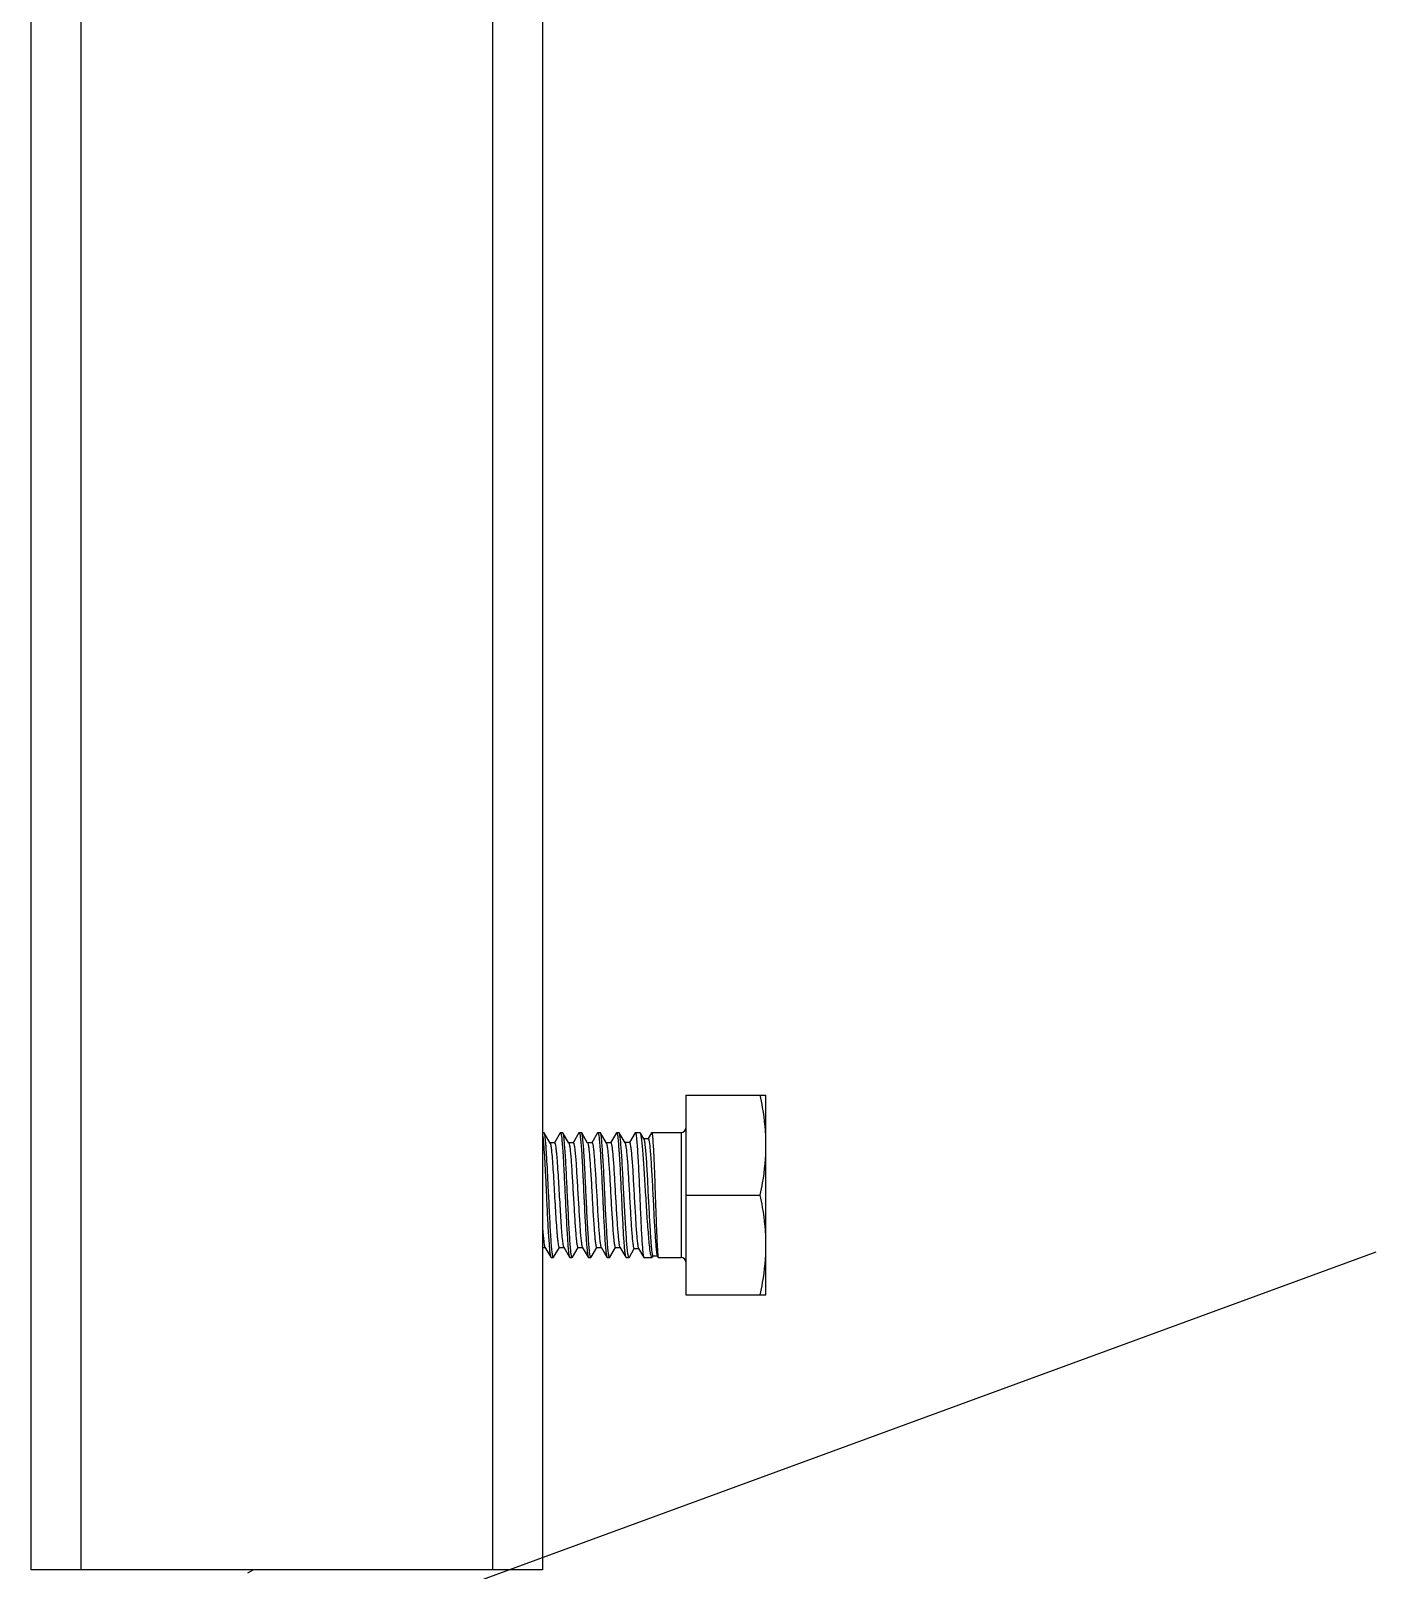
# Model space of a CAD drawing. Extents: x 1036631 to 1215829, y 649019 to 896649.
# Drawn here: x 1139699 to 1140623, y 797659 to 798715 of the extents above; entities that cross this region are included whole.
import ezdxf

# ---------------------------------------------------------------- set-up
doc = ezdxf.new("R2010")
doc.units = 0
doc.header["$LTSCALE"] = 1000
doc.header["$MEASUREMENT"] = 0
doc.styles.get("Standard").update_dxf_attribs({"font": 'gbenor.shx', "bigfont": 'gbcbig.shx'})
doc.dimstyles.get("Standard").update_dxf_attribs({"dimscale": 100, "dimtxt": 3.5, "dimasz": 1, "dimexe": 2.5, "dimexo": 3, "dimgap": 1.5, "dimtad": 1, "dimdec": 0, "dimzin": 0, "dimdsep": 46, "dimtxsty": 'Standard', "dimblk": 'ARCHTICK', "dimcen": 0.09, "dimadec": 0, "dimazin": 0, "dimtfac": 1, "dimtdec": 0, "dimtix": 1, "dimtmove": 2, "dimatfit": 3, "dimfxl": 1, "dimtolj": 1, "dimtzin": 0, "dimarcsym": 0})

# ---------------------------------------------------------------- blocks, each defined once
blk = doc.blocks.new('gfhhrryyfd')
at = {"linetype": 'Continuous'}
for p, q in [((3692961.7, -1749117), (3692961.7, -1751971.9)), ((3692996, -1749117), (3692996, -1751971.9)), ((3693278.8, -1749117), (3693278.8, -1751971.9)), ((3693313.1, -1749117), (3693313.1, -1751971.9)), ((3693411.7, -1751646.1), (3693466.6, -1751646.1)), ((3693411.7, -1751646.1), (3693411.7, -1751783.3)), ((3693466.6, -1751783.3), (3693466.6, -1751646.1)), ((3693313.1, -1751671.8), (3693314.2, -1751671.8)), ((3693318.4, -1751679), (3693314.4, -1751672)), ((3693321.4, -1751678.8), (3693318.3, -1751678.8)), ((3693325.3, -1751672), (3693321.3, -1751678.8)), ((3693325.3, -1751672), (3693325.5, -1751671.8)), ((3693325.5, -1751671.8), (3693327.1, -1751671.8)), ((3693327.2, -1751672), (3693327.1, -1751671.8)), ((3693331.3, -1751679), (3693327.2, -1751672)), ((3693334.3, -1751678.8), (3693331.2, -1751678.8)), ((3693338.2, -1751672), (3693334.2, -1751678.8)), ((3693338.2, -1751672), (3693338.3, -1751671.8)), ((3693338.3, -1751671.8), (3693339.9, -1751671.8)), ((3693340.1, -1751672), (3693339.9, -1751671.8)), ((3693344.1, -1751679), (3693340.1, -1751672)), ((3693347.2, -1751678.8), (3693344, -1751678.8)), ((3693351, -1751672), (3693347.1, -1751678.8)), ((3693351, -1751672), (3693351.2, -1751671.8)), ((3693351.2, -1751671.8), (3693352.8, -1751671.8)), ((3693353, -1751672), (3693352.8, -1751671.8)), ((3693357, -1751679), (3693353, -1751672)), ((3693360, -1751678.8), (3693356.9, -1751678.8)), ((3693357, -1751679), (3693357, -1751679)), ((3693363.9, -1751672), (3693359.9, -1751678.8)), ((3693363.9, -1751672), (3693364, -1751671.8)), ((3693364, -1751671.8), (3693365.7, -1751671.8)), ((3693365.9, -1751672), (3693365.7, -1751671.8)), ((3693369.9, -1751678.9), (3693365.9, -1751672)), ((3693372.9, -1751678.7), (3693369.8, -1751678.7)), ((3693376.7, -1751672), (3693372.8, -1751678.7)), ((3693376.7, -1751672), (3693376.9, -1751671.8)), ((3693376.9, -1751671.8), (3693380.1, -1751671.8)), ((3693380.4, -1751672.1), (3693380.1, -1751671.8)), ((3693382.7, -1751676), (3693380.4, -1751672.1)), ((3693385.8, -1751676), (3693382.7, -1751676)), ((3693382.7, -1751676.1), (3693382.7, -1751676)), ((3693388, -1751671.9), (3693385.7, -1751675.9)), ((3693385.7, -1751675.9), (3693385.7, -1751676)), ((3693388, -1751671.9), (3693388.1, -1751671.8)), ((3693388.1, -1751671.8), (3693408.3, -1751671.8)), ((3693408.3, -1751671.8), (3693408.3, -1751757.6)), ((3693411.7, -1751714.7), (3693462.7, -1751714.7)), ((3693313.1, -1751750.6), (3693314.9, -1751750.6)), ((3693314.8, -1751750.4), (3693318.9, -1751757.4)), ((3693320.8, -1751757.4), (3693324.8, -1751750.6)), ((3693324.7, -1751750.6), (3693327.8, -1751750.6)), ((3693327.7, -1751750.4), (3693331.7, -1751757.4)), ((3693333.7, -1751757.4), (3693337.6, -1751750.6)), ((3693337.5, -1751750.6), (3693340.6, -1751750.6)), ((3693340.5, -1751750.4), (3693344.6, -1751757.4)), ((3693346.5, -1751757.4), (3693350.5, -1751750.6)), ((3693350.4, -1751750.6), (3693353.5, -1751750.6)), ((3693353.4, -1751750.4), (3693357.4, -1751757.4)), ((3693359.4, -1751757.4), (3693363.3, -1751750.6)), ((3693363.2, -1751750.6), (3693366.3, -1751750.6)), ((3693366.1, -1751750.2), (3693366.2, -1751750.4)), ((3693366.2, -1751750.4), (3693370.3, -1751757.4)), ((3693372.8, -1751757.4), (3693376.2, -1751751.5)), ((3693376.1, -1751751.5), (3693379.2, -1751751.5)), ((3693379.1, -1751751.4), (3693382.7, -1751757.5)), ((3693318.9, -1751757.4), (3693319, -1751757.6)), ((3693319, -1751757.6), (3693320.6, -1751757.6)), ((3693320.8, -1751757.4), (3693320.6, -1751757.6)), ((3693331.7, -1751757.4), (3693331.9, -1751757.6)), ((3693331.9, -1751757.6), (3693333.5, -1751757.6)), ((3693333.7, -1751757.4), (3693333.5, -1751757.6)), ((3693344.6, -1751757.4), (3693344.7, -1751757.6)), ((3693344.7, -1751757.6), (3693346.4, -1751757.6)), ((3693346.5, -1751757.4), (3693346.4, -1751757.6)), ((3693357.4, -1751757.4), (3693357.6, -1751757.6)), ((3693357.6, -1751757.6), (3693359.2, -1751757.6)), ((3693359.4, -1751757.4), (3693359.2, -1751757.6)), ((3693370.3, -1751757.4), (3693370.5, -1751757.6)), ((3693370.5, -1751757.6), (3693372.6, -1751757.6)), ((3693372.8, -1751757.4), (3693372.6, -1751757.6)), ((3693382.7, -1751757.5), (3693382.8, -1751757.6)), ((3693382.8, -1751757.6), (3693388.3, -1751757.6)), ((3693388.6, -1751757.3), (3693388.3, -1751757.6)), ((3693388.6, -1751757.3), (3693389.1, -1751756.6)), ((3693389, -1751756.5), (3693392.1, -1751756.5)), ((3693392, -1751756.4), (3693392.7, -1751757.5)), ((3693392.7, -1751757.5), (3693392.8, -1751757.6)), ((3693392.8, -1751757.6), (3693408.3, -1751757.6)), ((3693411.7, -1751783.3), (3693466.6, -1751783.3)), ((3693313.1, -1751971.9), (3692961.7, -1751971.9)), ((3693110.8, -1751974), (3693114.4, -1751971.9))]:
    blk.add_line(p, q, dxfattribs=at)
for centre, start, end in [((3693408.3, -1751668.4), 270, 0), ((3693408.3, -1751761), 0, 90)]:
    blk.add_arc(centre, 3.43, start, end, dxfattribs=at)
for points, knots in [([(3693466.6, -1751680.4), (3693466.6, -1751671.8), (3693465.5, -1751660.3), (3693463.3, -1751648.9), (3693462.7, -1751646.1)], [0, 0, 0, 0, 0.749211, 1, 1, 1, 1]), ([(3693313.1, -1751673.3), (3693313.5, -1751675.2), (3693313.9, -1751680.3), (3693314.6, -1751689.5), (3693315.2, -1751701.4), (3693315.6, -1751710.1), (3693315.8, -1751714.7)], [0, 0, 0, 0, 0.140047, 0.370694, 0.667791, 1, 1, 1, 1]), ([(3693314.4, -1751672), (3693314.4, -1751672), (3693314.3, -1751671.9), (3693314.3, -1751671.8), (3693314.2, -1751671.8)], [0, 0, 0, 0, 0.33644, 1, 1, 1, 1]), ([(3693316.5, -1751695.9), (3693316.3, -1751692.8), (3693316.1, -1751688.4), (3693315.7, -1751682.9), (3693315.5, -1751679.5), (3693315.2, -1751676.7), (3693315, -1751674.5), (3693314.7, -1751673), (3693314.5, -1751672.2), (3693314.4, -1751672)], [0, 0, 0, 0, 0.384278, 0.548795, 0.691198, 0.809122, 0.900672, 0.964483, 1, 1, 1, 1]), ([(3693318.4, -1751679), (3693318.6, -1751679.2), (3693318.7, -1751679.9), (3693319, -1751681.2), (3693319.2, -1751683), (3693319.6, -1751686.4), (3693320, -1751691.8), (3693320.3, -1751696.4), (3693320.5, -1751698.9)], [0, 0, 0, 0, 0.038835, 0.104857, 0.1976, 0.315752, 0.620526, 1, 1, 1, 1]), ([(3693321.4, -1751678.8), (3693321.6, -1751678.8), (3693321.8, -1751679.4), (3693322.1, -1751680.3), (3693322.3, -1751682.1), (3693322.6, -1751684.4), (3693322.9, -1751687.4), (3693323.3, -1751692.2), (3693323.5, -1751696.2), (3693323.7, -1751698.9)], [0, 0, 0, 0, 0.022134, 0.075093, 0.160257, 0.276417, 0.421479, 0.592671, 1, 1, 1, 1]), ([(3693325.5, -1751671.8), (3693325.5, -1751671.8), (3693325.7, -1751672), (3693325.8, -1751672.5), (3693326.1, -1751673.8), (3693326.4, -1751675.8), (3693326.6, -1751678.6), (3693326.9, -1751682.1), (3693327.2, -1751686.2), (3693327.5, -1751690.9), (3693327.7, -1751694.2), (3693327.7, -1751695.9)], [0, 0, 0, 0, 0.007293, 0.021459, 0.073997, 0.159035, 0.275243, 0.420481, 0.591942, 0.786408, 1, 1, 1, 1]), ([(3693330.3, -1751714.7), (3693330, -1751709.5), (3693329.7, -1751701.9), (3693329.2, -1751692.3), (3693328.8, -1751686), (3693328.4, -1751680.7), (3693328.1, -1751676.6), (3693327.8, -1751674), (3693327.5, -1751672.6), (3693327.3, -1751672.1), (3693327.2, -1751672)], [0, 0, 0, 0, 0.363934, 0.530187, 0.678191, 0.802879, 0.899992, 0.966292, 0.987243, 1, 1, 1, 1]), ([(3693331.3, -1751679), (3693331.4, -1751679.1), (3693331.5, -1751679.5), (3693331.8, -1751680.8), (3693332.1, -1751683.2), (3693332.5, -1751686.9), (3693332.9, -1751691.5), (3693333.2, -1751697), (3693333.6, -1751703.2), (3693334, -1751709.7), (3693334.4, -1751716.4), (3693334.8, -1751723.1), (3693335.2, -1751729.5), (3693335.5, -1751735.3), (3693335.9, -1751740.4), (3693336.3, -1751744.6), (3693336.6, -1751747.4), (3693336.9, -1751749.1), (3693337.1, -1751749.9), (3693337.2, -1751750.4), (3693337.4, -1751750.6), (3693337.5, -1751750.6)], [0, 0, 0, 0, 0.007395, 0.019019, 0.054844, 0.106491, 0.172173, 0.249556, 0.335869, 0.428015, 0.522682, 0.616468, 0.706, 0.788063, 0.859716, 0.918399, 0.962047, 0.977755, 0.989231, 0.996485, 1, 1, 1, 1]), ([(3693334.3, -1751678.8), (3693334.4, -1751678.8), (3693334.6, -1751679), (3693334.7, -1751679.5), (3693334.9, -1751680.3), (3693335.2, -1751682), (3693335.5, -1751684.8), (3693335.9, -1751689), (3693336.3, -1751694.1), (3693336.6, -1751699.9), (3693337, -1751706.3), (3693337.4, -1751713), (3693337.8, -1751719.7), (3693338.2, -1751726.2), (3693338.6, -1751732.4), (3693338.9, -1751737.9), (3693339.3, -1751742.6), (3693339.7, -1751746.2), (3693340, -1751748.6), (3693340.3, -1751749.9), (3693340.4, -1751750.3), (3693340.5, -1751750.4)], [0, 0, 0, 0, 0.003516, 0.010771, 0.022251, 0.037961, 0.081618, 0.140314, 0.21198, 0.294058, 0.383605, 0.477402, 0.572078, 0.664229, 0.750542, 0.827917, 0.893586, 0.945213, 0.981012, 0.992619, 1, 1, 1, 1]), ([(3693338.3, -1751671.8), (3693338.4, -1751671.8), (3693338.6, -1751672.2), (3693338.8, -1751672.8), (3693339, -1751673.8), (3693339.1, -1751675.2), (3693339.3, -1751677), (3693339.6, -1751680.1), (3693340, -1751684.8), (3693340.4, -1751691.2), (3693340.7, -1751698.5), (3693341.1, -1751706.4), (3693341.4, -1751711.9), (3693341.5, -1751714.7)], [0, 0, 0, 0, 0.006687, 0.021748, 0.045922, 0.079138, 0.121135, 0.17154, 0.295605, 0.446631, 0.618866, 0.805704, 1, 1, 1, 1]), ([(3693343.1, -1751714.7), (3693342.9, -1751709.5), (3693342.5, -1751701.9), (3693342, -1751692.3), (3693341.7, -1751686), (3693341.3, -1751680.7), (3693340.9, -1751676.6), (3693340.6, -1751674), (3693340.3, -1751672.6), (3693340.2, -1751672.1), (3693340.1, -1751672)], [0, 0, 0, 0, 0.363936, 0.530191, 0.678194, 0.802878, 0.899991, 0.966291, 0.987243, 1, 1, 1, 1]), ([(3693344.1, -1751679), (3693344.2, -1751679.1), (3693344.4, -1751679.5), (3693344.7, -1751680.8), (3693345, -1751683.2), (3693345.4, -1751686.9), (3693345.7, -1751691.5), (3693346.1, -1751697), (3693346.5, -1751703.2), (3693346.9, -1751709.7), (3693347.3, -1751716.4), (3693347.6, -1751723.1), (3693348, -1751729.5), (3693348.4, -1751735.3), (3693348.8, -1751740.4), (3693349.1, -1751744.6), (3693349.5, -1751747.4), (3693349.8, -1751749.1), (3693349.9, -1751749.9), (3693350.1, -1751750.4), (3693350.3, -1751750.6), (3693350.4, -1751750.6)], [0, 0, 0, 0, 0.007397, 0.019019, 0.054844, 0.106491, 0.172173, 0.249556, 0.335869, 0.428015, 0.522683, 0.616468, 0.706, 0.788064, 0.859716, 0.918399, 0.962047, 0.977754, 0.989232, 0.996484, 1, 1, 1, 1]), ([(3693347.2, -1751678.8), (3693347.2, -1751678.8), (3693347.4, -1751679), (3693347.6, -1751679.5), (3693347.8, -1751680.3), (3693348, -1751682), (3693348.4, -1751684.8), (3693348.7, -1751689), (3693349.1, -1751694.1), (3693349.5, -1751699.9), (3693349.9, -1751706.3), (3693350.3, -1751713), (3693350.7, -1751719.7), (3693351, -1751726.2), (3693351.4, -1751732.4), (3693351.8, -1751737.9), (3693352.2, -1751742.6), (3693352.5, -1751746.2), (3693352.9, -1751748.6), (3693353.1, -1751749.9), (3693353.3, -1751750.3), (3693353.4, -1751750.4)], [0, 0, 0, 0, 0.003515, 0.010771, 0.022249, 0.037962, 0.081619, 0.140314, 0.21198, 0.294058, 0.383605, 0.477402, 0.572078, 0.664229, 0.750541, 0.827917, 0.893586, 0.945213, 0.981012, 0.992621, 1, 1, 1, 1]), ([(3693351.2, -1751671.8), (3693351.3, -1751671.8), (3693351.5, -1751672.2), (3693351.6, -1751672.8), (3693351.8, -1751673.8), (3693352, -1751675.2), (3693352.2, -1751677), (3693352.5, -1751680.1), (3693352.8, -1751684.8), (3693353.2, -1751691.2), (3693353.6, -1751698.5), (3693354, -1751706.4), (3693354.3, -1751711.9), (3693354.4, -1751714.7)], [0, 0, 0, 0, 0.006686, 0.021748, 0.045922, 0.079137, 0.121134, 0.171539, 0.2956, 0.446625, 0.618862, 0.805702, 1, 1, 1, 1]), ([(3693356, -1751714.7), (3693355.8, -1751709.5), (3693355.4, -1751701.9), (3693354.9, -1751692.3), (3693354.5, -1751686), (3693354.1, -1751680.7), (3693353.8, -1751676.6), (3693353.5, -1751674), (3693353.2, -1751672.6), (3693353, -1751672.1), (3693353, -1751672)], [0, 0, 0, 0, 0.363938, 0.530193, 0.678196, 0.802878, 0.89999, 0.96629, 0.987243, 1, 1, 1, 1]), ([(3693357, -1751679), (3693357.3, -1751679.5), (3693357.5, -1751680.9), (3693357.9, -1751683.5), (3693358.2, -1751687.2), (3693358.6, -1751691.9), (3693359, -1751697.4), (3693359.4, -1751703.6), (3693359.8, -1751710.1), (3693360.1, -1751716.8), (3693360.5, -1751723.4), (3693360.9, -1751729.7), (3693361.3, -1751735.5), (3693361.6, -1751740.5), (3693362, -1751744.6), (3693362.3, -1751747.4), (3693362.6, -1751749.1), (3693362.8, -1751749.9), (3693363, -1751750.4), (3693363.1, -1751750.6), (3693363.2, -1751750.6)], [0, 0, 0, 0, 0.020603, 0.057806, 0.110504, 0.176892, 0.254638, 0.340995, 0.432905, 0.527106, 0.620258, 0.709056, 0.790352, 0.861271, 0.919315, 0.962468, 0.977994, 0.989339, 0.996513, 1, 1, 1, 1]), ([(3693360, -1751678.8), (3693360.1, -1751678.8), (3693360.3, -1751679), (3693360.4, -1751679.5), (3693360.6, -1751680.3), (3693360.9, -1751681.9), (3693361.2, -1751684.7), (3693361.6, -1751688.7), (3693362, -1751693.7), (3693362.3, -1751699.4), (3693362.7, -1751705.6), (3693363.2, -1751714.3), (3693363.7, -1751723), (3693364.2, -1751731.4), (3693364.6, -1751737), (3693365, -1751741.7), (3693365.3, -1751745.5), (3693365.7, -1751748.3), (3693365.9, -1751749.7), (3693366.1, -1751750.2)], [0, 0, 0, 0, 0.003451, 0.010528, 0.02171, 0.037015, 0.079558, 0.136815, 0.206829, 0.287179, 0.375068, 0.467432, 0.652658, 0.739058, 0.81724, 0.884486, 0.938474, 0.977372, 1, 1, 1, 1]), ([(3693364, -1751671.8), (3693364.1, -1751671.8), (3693364.3, -1751672.2), (3693364.5, -1751672.8), (3693364.7, -1751673.8), (3693364.9, -1751675.2), (3693365.1, -1751677), (3693365.3, -1751680.1), (3693365.7, -1751684.8), (3693366.1, -1751691.2), (3693366.5, -1751698.5), (3693366.9, -1751706.4), (3693367.1, -1751711.9), (3693367.3, -1751714.7)], [0, 0, 0, 0, 0.006686, 0.021748, 0.045923, 0.079138, 0.121135, 0.171539, 0.295599, 0.446623, 0.618861, 0.805701, 1, 1, 1, 1]), ([(3693369.1, -1751714.7), (3693368.8, -1751709.5), (3693368.4, -1751702), (3693367.9, -1751692.3), (3693367.5, -1751686), (3693367.1, -1751680.8), (3693366.7, -1751676.7), (3693366.4, -1751674), (3693366.1, -1751672.6), (3693366, -1751672.2), (3693365.9, -1751672)], [0, 0, 0, 0, 0.36329, 0.529314, 0.6772, 0.8019, 0.899174, 0.965796, 0.986969, 1, 1, 1, 1]), ([(3693369.9, -1751678.9), (3693370, -1751679), (3693370.1, -1751679.5), (3693370.4, -1751680.8), (3693370.7, -1751683.2), (3693371.1, -1751686.9), (3693371.5, -1751691.7), (3693371.9, -1751697.3), (3693372.2, -1751703.6), (3693372.6, -1751710.2), (3693373, -1751717.1), (3693373.4, -1751723.8), (3693373.8, -1751730.3), (3693374.1, -1751736.1), (3693374.5, -1751741.3), (3693374.9, -1751745.5), (3693375.2, -1751748.3), (3693375.5, -1751750), (3693375.7, -1751750.8), (3693375.8, -1751751.3), (3693376, -1751751.5), (3693376.1, -1751751.5)], [0, 0, 0, 0, 0.007409, 0.01909, 0.055149, 0.107148, 0.173245, 0.251046, 0.337725, 0.430132, 0.524922, 0.618672, 0.708016, 0.789761, 0.861007, 0.919255, 0.962504, 0.978047, 0.989392, 0.996551, 1, 1, 1, 1]), ([(3693372.9, -1751678.7), (3693373, -1751678.7), (3693373.2, -1751679), (3693373.3, -1751679.5), (3693373.5, -1751680.3), (3693373.8, -1751682), (3693374.1, -1751684.9), (3693374.5, -1751689.2), (3693374.9, -1751694.4), (3693375.3, -1751700.3), (3693375.6, -1751706.8), (3693376, -1751713.6), (3693376.4, -1751720.4), (3693376.8, -1751727), (3693377.2, -1751733.2), (3693377.5, -1751738.8), (3693377.9, -1751743.5), (3693378.3, -1751747.1), (3693378.6, -1751749.5), (3693378.9, -1751750.8), (3693379, -1751751.2), (3693379.1, -1751751.4)], [0, 0, 0, 0, 0.003529, 0.010847, 0.022435, 0.038293, 0.08234, 0.141503, 0.213655, 0.296174, 0.386062, 0.480058, 0.574763, 0.666765, 0.752768, 0.829708, 0.894868, 0.945981, 0.981331, 0.99276, 1, 1, 1, 1]), ([(3693376.9, -1751671.8), (3693377, -1751671.8), (3693377.1, -1751672.2), (3693377.3, -1751672.8), (3693377.5, -1751673.8), (3693377.7, -1751675.2), (3693377.8, -1751677), (3693378.1, -1751680.1), (3693378.4, -1751684.8), (3693378.8, -1751691.2), (3693379.2, -1751698.5), (3693379.5, -1751706.4), (3693379.8, -1751711.9), (3693379.9, -1751714.7)], [0, 0, 0, 0, 0.006577, 0.021598, 0.045743, 0.078947, 0.120936, 0.171341, 0.295421, 0.446481, 0.618759, 0.805647, 1, 1, 1, 1]), ([(3693384.1, -1751714.7), (3693383.8, -1751709.6), (3693383.4, -1751702.1), (3693382.7, -1751692.5), (3693382.3, -1751686.3), (3693381.8, -1751681), (3693381.4, -1751676.9), (3693381, -1751674.2), (3693380.7, -1751672.7), (3693380.5, -1751672.2), (3693380.4, -1751672.1)], [0, 0, 0, 0, 0.359931, 0.524763, 0.672002, 0.796741, 0.894844, 0.963163, 0.985535, 1, 1, 1, 1]), ([(3693382.7, -1751676.1), (3693382.8, -1751676.3), (3693383, -1751676.8), (3693383.3, -1751678.2), (3693383.6, -1751680.9), (3693384, -1751685.1), (3693384.4, -1751690.4), (3693384.8, -1751696.7), (3693385.2, -1751703.6), (3693385.5, -1751711), (3693385.9, -1751718.6), (3693386.3, -1751726.1), (3693386.7, -1751733.2), (3693387.1, -1751739.7), (3693387.4, -1751745.3), (3693387.8, -1751749.9), (3693388.1, -1751753), (3693388.4, -1751754.8), (3693388.6, -1751755.7), (3693388.7, -1751756.2), (3693388.9, -1751756.5), (3693389, -1751756.5)], [0, 0, 0, 0, 0.007107, 0.018639, 0.0548, 0.107312, 0.174177, 0.252841, 0.34033, 0.433375, 0.528546, 0.622381, 0.711512, 0.792794, 0.863403, 0.920942, 0.963521, 0.978774, 0.989867, 0.996808, 1, 1, 1, 1]), ([(3693385.8, -1751676), (3693385.9, -1751676), (3693386.1, -1751676.3), (3693386.2, -1751676.8), (3693386.4, -1751677.8), (3693386.7, -1751679.7), (3693387, -1751683), (3693387.4, -1751687.8), (3693387.8, -1751693.7), (3693388.2, -1751700.3), (3693388.6, -1751707.6), (3693389, -1751715.1), (3693389.4, -1751722.7), (3693389.7, -1751730), (3693390.1, -1751736.8), (3693390.5, -1751742.9), (3693390.9, -1751747.9), (3693391.2, -1751751.9), (3693391.5, -1751754.4), (3693391.8, -1751755.8), (3693392, -1751756.2), (3693392, -1751756.4)], [0, 0, 0, 0, 0.00344, 0.010899, 0.022787, 0.039077, 0.08427, 0.144807, 0.218371, 0.302169, 0.393053, 0.48765, 0.582499, 0.674175, 0.759417, 0.835242, 0.899047, 0.9487, 0.982621, 0.993382, 1, 1, 1, 1]), ([(3693388.1, -1751671.8), (3693388.2, -1751671.8), (3693388.3, -1751672.2), (3693388.5, -1751672.8), (3693388.6, -1751673.8), (3693388.8, -1751675.2), (3693388.9, -1751677), (3693389.1, -1751680.1), (3693389.4, -1751684.8), (3693389.7, -1751691.2), (3693390, -1751698.5), (3693390.3, -1751706.4), (3693390.4, -1751711.9), (3693390.5, -1751714.7)], [0, 0, 0, 0, 0.006021, 0.020821, 0.044863, 0.078011, 0.119986, 0.170402, 0.294571, 0.445788, 0.618273, 0.805395, 1, 1, 1, 1]), ([(3693462.7, -1751714.7), (3693463.3, -1751711.9), (3693465.5, -1751700.6), (3693466.6, -1751689), (3693466.6, -1751680.4)], [0, 0, 0, 0, 0.250789, 1, 1, 1, 1]), ([(3693317.4, -1751714.7), (3693317.3, -1751713.1), (3693317, -1751706.8), (3693316.7, -1751700.5), (3693316.5, -1751695.9)], [0, 0, 0, 0, 0.258222, 1, 1, 1, 1]), ([(3693320.5, -1751698.9), (3693320.7, -1751701.8), (3693321, -1751707.7), (3693321.5, -1751716.5), (3693322, -1751725.3), (3693322.5, -1751733.3), (3693323, -1751739.4), (3693323.3, -1751743.5), (3693323.6, -1751746), (3693323.8, -1751747.9), (3693324.1, -1751749.3), (3693324.3, -1751750.1), (3693324.5, -1751750.6), (3693324.7, -1751750.6)], [0, 0, 0, 0, 0.165501, 0.339784, 0.511803, 0.670616, 0.80615, 0.862438, 0.909852, 0.947659, 0.975319, 0.992557, 1, 1, 1, 1]), ([(3693323.7, -1751698.9), (3693324.1, -1751704.5), (3693324.5, -1751712.9), (3693325.2, -1751724), (3693325.7, -1751731.9), (3693326.1, -1751738.7), (3693326.5, -1751743.6), (3693326.9, -1751746.7), (3693327.1, -1751748.4), (3693327.4, -1751749.6), (3693327.5, -1751750.2), (3693327.7, -1751750.4)], [0, 0, 0, 0, 0.324453, 0.489839, 0.64461, 0.779868, 0.887864, 0.929656, 0.962499, 0.985988, 1, 1, 1, 1]), ([(3693327.7, -1751695.9), (3693327.8, -1751697.4), (3693328.1, -1751703.6), (3693328.4, -1751709.9), (3693328.7, -1751714.7)], [0, 0, 0, 0, 0.238495, 1, 1, 1, 1]), ([(3693315.8, -1751714.7), (3693316.1, -1751719.9), (3693316.4, -1751727.5), (3693316.9, -1751737.1), (3693317.3, -1751743.4), (3693317.7, -1751748.7), (3693318, -1751752.8), (3693318.3, -1751755.4), (3693318.6, -1751756.8), (3693318.8, -1751757.3), (3693318.9, -1751757.4)], [0, 0, 0, 0, 0.363997, 0.530272, 0.678287, 0.802974, 0.90007, 0.966338, 0.987267, 1, 1, 1, 1]), ([(3693320.6, -1751757.6), (3693320.5, -1751757.6), (3693320.4, -1751757.2), (3693320.2, -1751756.6), (3693320, -1751755.6), (3693319.8, -1751754.2), (3693319.6, -1751752.4), (3693319.3, -1751749.3), (3693319, -1751744.6), (3693318.6, -1751738.2), (3693318.2, -1751730.9), (3693317.8, -1751723), (3693317.6, -1751717.5), (3693317.4, -1751714.7)], [0, 0, 0, 0, 0.006687, 0.021749, 0.045924, 0.07914, 0.121138, 0.171544, 0.295611, 0.44664, 0.618872, 0.805705, 1, 1, 1, 1]), ([(3693328.7, -1751714.7), (3693328.9, -1751719.9), (3693329.3, -1751727.5), (3693329.8, -1751737.1), (3693330.2, -1751743.4), (3693330.5, -1751748.7), (3693330.9, -1751752.8), (3693331.2, -1751755.4), (3693331.5, -1751756.8), (3693331.6, -1751757.3), (3693331.7, -1751757.4)], [0, 0, 0, 0, 0.363992, 0.530264, 0.678281, 0.802969, 0.900068, 0.966337, 0.987267, 1, 1, 1, 1]), ([(3693333.5, -1751757.6), (3693333.4, -1751757.6), (3693333.2, -1751757.2), (3693333.1, -1751756.6), (3693332.9, -1751755.6), (3693332.7, -1751754.2), (3693332.5, -1751752.4), (3693332.2, -1751749.3), (3693331.9, -1751744.6), (3693331.5, -1751738.2), (3693331.1, -1751730.9), (3693330.7, -1751723), (3693330.4, -1751717.5), (3693330.3, -1751714.7)], [0, 0, 0, 0, 0.006687, 0.02175, 0.045925, 0.079141, 0.121139, 0.171544, 0.29561, 0.446639, 0.618874, 0.805705, 1, 1, 1, 1]), ([(3693341.5, -1751714.7), (3693341.8, -1751719.9), (3693342.1, -1751727.5), (3693342.7, -1751737.1), (3693343, -1751743.4), (3693343.4, -1751748.7), (3693343.8, -1751752.8), (3693344.1, -1751755.4), (3693344.4, -1751756.8), (3693344.5, -1751757.3), (3693344.6, -1751757.4)], [0, 0, 0, 0, 0.36399, 0.530265, 0.678283, 0.80297, 0.900067, 0.966336, 0.987267, 1, 1, 1, 1]), ([(3693346.4, -1751757.6), (3693346.3, -1751757.6), (3693346.1, -1751757.2), (3693345.9, -1751756.6), (3693345.7, -1751755.6), (3693345.5, -1751754.2), (3693345.3, -1751752.4), (3693345.1, -1751749.3), (3693344.7, -1751744.6), (3693344.3, -1751738.2), (3693343.9, -1751730.9), (3693343.5, -1751723), (3693343.3, -1751717.5), (3693343.1, -1751714.7)], [0, 0, 0, 0, 0.006687, 0.02175, 0.045926, 0.079142, 0.121139, 0.171543, 0.295606, 0.446635, 0.618871, 0.805705, 1, 1, 1, 1]), ([(3693354.4, -1751714.7), (3693354.6, -1751719.9), (3693355, -1751727.5), (3693355.5, -1751737.1), (3693355.9, -1751743.4), (3693356.2, -1751748.7), (3693356.6, -1751752.8), (3693356.9, -1751755.4), (3693357.2, -1751756.8), (3693357.3, -1751757.3), (3693357.4, -1751757.4)], [0, 0, 0, 0, 0.363992, 0.53027, 0.678287, 0.802972, 0.900066, 0.966335, 0.987267, 1, 1, 1, 1]), ([(3693359.2, -1751757.6), (3693359.1, -1751757.6), (3693358.9, -1751757.2), (3693358.8, -1751756.6), (3693358.6, -1751755.6), (3693358.4, -1751754.2), (3693358.2, -1751752.4), (3693357.9, -1751749.3), (3693357.6, -1751744.6), (3693357.2, -1751738.2), (3693356.8, -1751730.9), (3693356.4, -1751723), (3693356.1, -1751717.5), (3693356, -1751714.7)], [0, 0, 0, 0, 0.006687, 0.021749, 0.045924, 0.07914, 0.121137, 0.17154, 0.295601, 0.446627, 0.618864, 0.805703, 1, 1, 1, 1]), ([(3693367.3, -1751714.7), (3693367.5, -1751719.9), (3693367.9, -1751727.5), (3693368.4, -1751737.1), (3693368.7, -1751743.4), (3693369.1, -1751748.7), (3693369.5, -1751752.8), (3693369.8, -1751755.4), (3693370.1, -1751756.8), (3693370.2, -1751757.3), (3693370.3, -1751757.4)], [0, 0, 0, 0, 0.363998, 0.530276, 0.678291, 0.802973, 0.900067, 0.966336, 0.987267, 1, 1, 1, 1]), ([(3693372.6, -1751757.6), (3693372.5, -1751757.6), (3693372.3, -1751757.2), (3693372.1, -1751756.6), (3693371.9, -1751755.6), (3693371.6, -1751753.5), (3693371.2, -1751749.9), (3693370.8, -1751744.6), (3693370.4, -1751738.2), (3693369.9, -1751730.9), (3693369.5, -1751723), (3693369.2, -1751717.5), (3693369.1, -1751714.7)], [0, 0, 0, 0, 0.007081, 0.022303, 0.046557, 0.07981, 0.172207, 0.296205, 0.44712, 0.619207, 0.805877, 1, 1, 1, 1]), ([(3693379.9, -1751714.7), (3693380.1, -1751719.9), (3693380.5, -1751727.5), (3693380.9, -1751737.3), (3693381.3, -1751743.6), (3693381.6, -1751748.8), (3693381.9, -1751752.5), (3693382.1, -1751754.8), (3693382.3, -1751756), (3693382.5, -1751756.9), (3693382.6, -1751757.3), (3693382.7, -1751757.5)], [0, 0, 0, 0, 0.366142, 0.533181, 0.681612, 0.806274, 0.90284, 0.939518, 0.968031, 0.988196, 1, 1, 1, 1]), ([(3693388.3, -1751757.6), (3693388.2, -1751757.6), (3693388, -1751757.3), (3693387.8, -1751756.6), (3693387.5, -1751755.6), (3693387.1, -1751753.5), (3693386.7, -1751749.9), (3693386.2, -1751744.6), (3693385.7, -1751738.2), (3693385.1, -1751730.9), (3693384.6, -1751723), (3693384.3, -1751717.5), (3693384.1, -1751714.7)], [0, 0, 0, 0, 0.007835, 0.023392, 0.047821, 0.08116, 0.173569, 0.297436, 0.448123, 0.619913, 0.806242, 1, 1, 1, 1]), ([(3693390.5, -1751714.7), (3693390.6, -1751717.4), (3693390.8, -1751722.7), (3693391.1, -1751730.4), (3693391.4, -1751737.5), (3693391.6, -1751743.8), (3693391.9, -1751749.1), (3693392.1, -1751752.7), (3693392.3, -1751755), (3693392.4, -1751756.2), (3693392.5, -1751757), (3693392.6, -1751757.4), (3693392.7, -1751757.5)], [0, 0, 0, 0, 0.188442, 0.370144, 0.538605, 0.687798, 0.812406, 0.907981, 0.943781, 0.971161, 0.989909, 1, 1, 1, 1]), ([(3693466.6, -1751749), (3693466.6, -1751740.4), (3693465.5, -1751728.8), (3693463.3, -1751717.5), (3693462.7, -1751714.7)], [0, 0, 0, 0, 0.749211, 1, 1, 1, 1]), ([(3693313.1, -1751736.7), (3693313.3, -1751738.4), (3693313.5, -1751741.6), (3693313.9, -1751745.7), (3693314.2, -1751748.4), (3693314.6, -1751749.8), (3693314.7, -1751750.3), (3693314.8, -1751750.4)], [0, 0, 0, 0, 0.381828, 0.682922, 0.89127, 0.958208, 1, 1, 1, 1]), ([(3693462.7, -1751783.3), (3693463.3, -1751780.5), (3693465.5, -1751769.1), (3693466.6, -1751757.6), (3693466.6, -1751749)], [0, 0, 0, 0, 0.250789, 1, 1, 1, 1])]:
    blk.add_open_spline(points, degree=3, knots=knots, dxfattribs=at)
blk.add_leader([(3693107.7, -1752038.7), (3693885.7, -1751753.7)], dimstyle='Standard', override={"dimgap": 20, "dimtad": 0})

msp = doc.modelspace()

# ---------------------------------------------------------------- block references
at = {"lineweight": -3, "xscale": 0.9999959487468004, "yscale": 0.999995949678123, "zscale": 0.9999959495959999}
msp.add_blockref('gfhhrryyfd', (-2553248, 2549623.7), dxfattribs=at)

doc.saveas('drawing.dxf')
